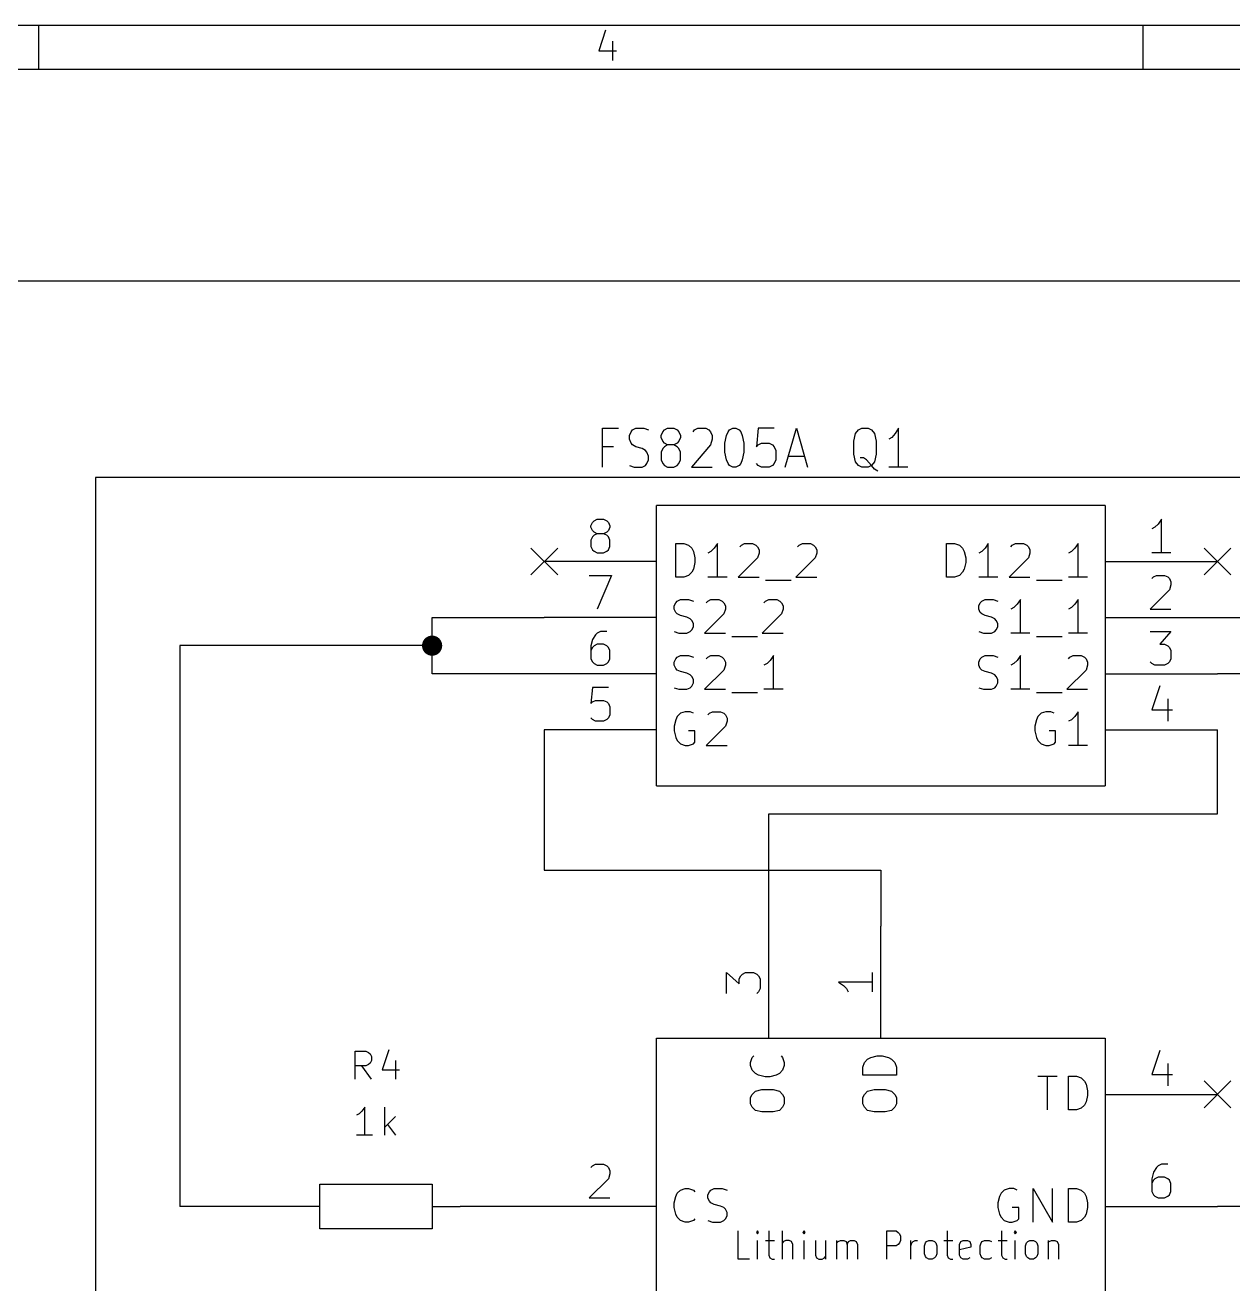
# Model space of a CAD drawing. Header units: inches. Extents: x 0.4 to 11.3, y -7.9 to -0.4.
# Drawn here: x 6.275 to 8.427, y -2.638 to -0.394 of the extents above; entities that cross this region are included whole.
import ezdxf

# ---------------------------------------------------------------- set-up
doc = ezdxf.new("R2010")
doc.units = ezdxf.units.IN
doc.header["$MEASUREMENT"] = 0
for name, color, linetype in [('BLUE', 174, 'CONTINUOUS'), ('GREENSIXTYFIVE', 129, 'CONTINUOUS'), ('LIGHTBLUE', 172, 'CONTINUOUS'), ('LIGHTGREEN', 92, 'CONTINUOUS'), ('LIGHTRED', 12, 'CONTINUOUS'), ('RED', 14, 'CONTINUOUS')]:
    doc.layers.add(name, color=color, linetype=linetype)

msp = doc.modelspace()

# ---------------------------------------------------------------- linework, layer by layer
at = {"layer": 'BLUE', "linetype": 'CONTINUOUS'}
for p, q in [((7.176, -1.326), (7.224, -1.374)), ((7.224, -1.326), (7.176, -1.374)), ((8.376, -1.326), (8.424, -1.374)), ((8.424, -1.326), (8.376, -1.374)), ((8.376, -2.276), (8.424, -2.324)), ((8.424, -2.276), (8.376, -2.324))]:
    msp.add_line(p, q, dxfattribs=at)
at = {"layer": 'GREENSIXTYFIVE', "linetype": 'CONTINUOUS'}
for p, q in [((7.3036, -1.182), (7.3036, -1.112)), ((7.3036, -1.112), (7.332, -1.112)), ((7.3518, -1.1253), (7.3546, -1.1187)), ((7.3546, -1.1187), (7.3575, -1.1153)), ((7.3575, -1.1153), (7.3631, -1.112)), ((7.3631, -1.112), (7.3773, -1.112)), ((7.3773, -1.112), (7.3858, -1.1153)), ((7.4085, -1.1253), (7.4113, -1.1187)), ((7.4113, -1.1187), (7.4141, -1.1153)), ((7.4141, -1.1153), (7.4198, -1.112)), ((7.4198, -1.112), (7.4311, -1.112)), ((7.4311, -1.112), (7.4368, -1.1153)), ((7.4368, -1.1153), (7.4396, -1.1187)), ((7.4396, -1.1187), (7.4425, -1.1253)), ((7.4651, -1.1187), (7.468, -1.1153)), ((7.468, -1.1153), (7.4736, -1.112)), ((7.4736, -1.112), (7.4878, -1.112)), ((7.4878, -1.112), (7.4935, -1.1153)), ((7.4935, -1.1153), (7.4963, -1.1187)), ((7.4963, -1.1187), (7.4991, -1.1253)), ((7.5246, -1.1253), (7.5275, -1.1187)), ((7.5275, -1.1187), (7.5303, -1.1153)), ((7.5303, -1.1153), (7.536, -1.112)), ((7.536, -1.112), (7.5416, -1.112)), ((7.5416, -1.112), (7.5473, -1.1153)), ((7.5473, -1.1153), (7.5501, -1.1187)), ((7.5501, -1.1187), (7.553, -1.1253)), ((7.5813, -1.112), (7.5785, -1.1453)), ((7.6096, -1.112), (7.5813, -1.112)), ((7.6295, -1.182), (7.6493, -1.112)), ((7.6493, -1.112), (7.6691, -1.182)), ((7.7518, -1.1353), (7.7547, -1.122)), ((7.7547, -1.122), (7.7603, -1.1153)), ((7.7603, -1.1153), (7.766, -1.112)), ((7.766, -1.112), (7.7773, -1.112)), ((7.7773, -1.112), (7.783, -1.1153)), ((7.783, -1.1153), (7.7887, -1.122)), ((7.7887, -1.122), (7.7915, -1.1353)), ((7.8255, -1.122), (7.8198, -1.1287)), ((7.8312, -1.112), (7.8255, -1.122)), ((7.8312, -1.182), (7.8312, -1.112)), ((7.3518, -1.132), (7.3518, -1.1253)), ((7.3546, -1.1387), (7.3518, -1.132)), ((7.3575, -1.142), (7.3546, -1.1387)), ((7.3631, -1.1453), (7.3575, -1.142)), ((7.4085, -1.1287), (7.4085, -1.1253)), ((7.4113, -1.1353), (7.4085, -1.1287)), ((7.4141, -1.1387), (7.4113, -1.1353)), ((7.4198, -1.142), (7.4141, -1.1387)), ((7.4198, -1.142), (7.4141, -1.1453)), ((7.4311, -1.142), (7.4198, -1.142)), ((7.4368, -1.1387), (7.4311, -1.142)), ((7.4368, -1.1453), (7.4311, -1.142)), ((7.4396, -1.1353), (7.4368, -1.1387)), ((7.4425, -1.1287), (7.4396, -1.1353)), ((7.4425, -1.1253), (7.4425, -1.1287)), ((7.4963, -1.142), (7.4623, -1.182)), ((7.4991, -1.132), (7.4963, -1.142)), ((7.4991, -1.1253), (7.4991, -1.132)), ((7.5218, -1.1387), (7.5246, -1.1253)), ((7.5218, -1.1553), (7.5218, -1.1387)), ((7.553, -1.1253), (7.5558, -1.1387)), ((7.5558, -1.1387), (7.5558, -1.1553)), ((7.5785, -1.1453), (7.5813, -1.142)), ((7.5813, -1.142), (7.587, -1.1387)), ((7.587, -1.1387), (7.6011, -1.1387)), ((7.6011, -1.1387), (7.6068, -1.142)), ((7.6068, -1.142), (7.6096, -1.1453)), ((7.7518, -1.1587), (7.7518, -1.1353)), ((7.7915, -1.1353), (7.7915, -1.1587)), ((7.8198, -1.1287), (7.8142, -1.132)), ((7.3235, -1.1453), (7.3036, -1.1453)), ((7.3745, -1.1487), (7.3631, -1.1453)), ((7.3801, -1.152), (7.3745, -1.1487)), ((7.383, -1.1553), (7.3801, -1.152)), ((7.3858, -1.162), (7.383, -1.1553)), ((7.3858, -1.1687), (7.3858, -1.162)), ((7.4113, -1.1487), (7.4085, -1.1553)), ((7.4085, -1.1553), (7.4085, -1.1687)), ((7.4141, -1.1453), (7.4113, -1.1487)), ((7.4396, -1.1487), (7.4368, -1.1453)), ((7.4425, -1.1553), (7.4396, -1.1487)), ((7.4425, -1.1687), (7.4425, -1.1553)), ((7.5246, -1.1687), (7.5218, -1.1553)), ((7.5558, -1.1553), (7.553, -1.1687)), ((7.6096, -1.1453), (7.6125, -1.152)), ((7.6125, -1.152), (7.6125, -1.1687)), ((7.6351, -1.162), (7.6635, -1.162)), ((7.7547, -1.172), (7.7518, -1.1587)), ((7.7688, -1.1653), (7.7632, -1.1653)), ((7.7745, -1.1687), (7.7688, -1.1653)), ((7.7915, -1.1587), (7.7887, -1.172)), ((7.3518, -1.1787), (7.3603, -1.182)), ((7.3603, -1.182), (7.3745, -1.182)), ((7.3745, -1.182), (7.3801, -1.1787)), ((7.3801, -1.1787), (7.383, -1.1753)), ((7.383, -1.1753), (7.3858, -1.1687)), ((7.4085, -1.1687), (7.4113, -1.1753)), ((7.4113, -1.1753), (7.4141, -1.1787)), ((7.4141, -1.1787), (7.4198, -1.182)), ((7.4198, -1.182), (7.4311, -1.182)), ((7.4311, -1.182), (7.4368, -1.1787)), ((7.4368, -1.1787), (7.4396, -1.1753)), ((7.4396, -1.1753), (7.4425, -1.1687)), ((7.4623, -1.182), (7.4991, -1.182)), ((7.5275, -1.1753), (7.5246, -1.1687)), ((7.5303, -1.1787), (7.5275, -1.1753)), ((7.536, -1.182), (7.5303, -1.1787)), ((7.5416, -1.182), (7.536, -1.182)), ((7.5473, -1.1787), (7.5416, -1.182)), ((7.5501, -1.1753), (7.5473, -1.1787)), ((7.553, -1.1687), (7.5501, -1.1753)), ((7.5813, -1.1787), (7.5785, -1.1753)), ((7.587, -1.182), (7.5813, -1.1787)), ((7.6011, -1.182), (7.587, -1.182)), ((7.6068, -1.1787), (7.6011, -1.182)), ((7.6096, -1.1753), (7.6068, -1.1787)), ((7.6125, -1.1687), (7.6096, -1.1753)), ((7.7603, -1.1787), (7.7547, -1.172)), ((7.766, -1.182), (7.7603, -1.1787)), ((7.7773, -1.182), (7.766, -1.182)), ((7.783, -1.1787), (7.7745, -1.1687)), ((7.783, -1.1787), (7.7773, -1.182)), ((7.7887, -1.172), (7.783, -1.1787)), ((7.7887, -1.1853), (7.783, -1.1787)), ((7.7943, -1.1887), (7.7887, -1.1853)), ((7.8482, -1.182), (7.8142, -1.182)), ((7.4343, -1.3778), (7.4343, -1.3178)), ((7.4343, -1.3178), (7.4486, -1.3178)), ((7.4486, -1.3178), (7.4571, -1.3206)), ((7.4571, -1.3206), (7.4629, -1.3263)), ((7.5086, -1.3178), (7.5029, -1.3263)), ((7.5086, -1.3778), (7.5086, -1.3178)), ((7.5486, -1.3235), (7.5514, -1.3206)), ((7.5514, -1.3206), (7.5571, -1.3178)), ((7.5571, -1.3178), (7.5714, -1.3178)), ((7.5714, -1.3178), (7.5771, -1.3206)), ((7.5771, -1.3206), (7.58, -1.3235)), ((7.58, -1.3235), (7.5829, -1.3292)), ((7.6514, -1.3235), (7.6543, -1.3206)), ((7.6543, -1.3206), (7.66, -1.3178)), ((7.66, -1.3178), (7.6743, -1.3178)), ((7.6743, -1.3178), (7.68, -1.3206)), ((7.68, -1.3206), (7.6829, -1.3235)), ((7.6829, -1.3235), (7.6857, -1.3292)), ((7.9171, -1.3778), (7.9171, -1.3178)), ((7.9171, -1.3178), (7.9314, -1.3178)), ((7.9314, -1.3178), (7.94, -1.3206)), ((7.94, -1.3206), (7.9457, -1.3263)), ((7.9914, -1.3178), (7.9857, -1.3263)), ((7.9914, -1.3778), (7.9914, -1.3178)), ((8.0314, -1.3235), (8.0343, -1.3206)), ((8.0343, -1.3206), (8.04, -1.3178)), ((8.04, -1.3178), (8.0543, -1.3178)), ((8.0543, -1.3178), (8.06, -1.3206)), ((8.06, -1.3206), (8.0629, -1.3235)), ((8.0629, -1.3235), (8.0657, -1.3292)), ((8.1514, -1.3178), (8.1457, -1.3263)), ((8.1514, -1.3778), (8.1514, -1.3178)), ((7.4629, -1.3263), (7.4657, -1.332)), ((7.4657, -1.332), (7.4686, -1.3435)), ((7.4686, -1.3435), (7.4686, -1.352)), ((7.4971, -1.332), (7.4914, -1.3349)), ((7.5029, -1.3263), (7.4971, -1.332)), ((7.58, -1.3435), (7.5457, -1.3778)), ((7.5829, -1.3349), (7.58, -1.3435)), ((7.5829, -1.3292), (7.5829, -1.3349)), ((7.6829, -1.3435), (7.6486, -1.3778)), ((7.6857, -1.3349), (7.6829, -1.3435)), ((7.6857, -1.3292), (7.6857, -1.3349)), ((7.9457, -1.3263), (7.9486, -1.332)), ((7.9486, -1.332), (7.9514, -1.3435)), ((7.9514, -1.3435), (7.9514, -1.352)), ((7.98, -1.332), (7.9743, -1.3349)), ((7.9857, -1.3263), (7.98, -1.332)), ((8.0629, -1.3435), (8.0286, -1.3778)), ((8.0657, -1.3349), (8.0629, -1.3435)), ((8.0657, -1.3292), (8.0657, -1.3349)), ((8.14, -1.332), (8.1343, -1.3349)), ((8.1457, -1.3263), (8.14, -1.332)), ((7.4657, -1.3635), (7.4629, -1.3692)), ((7.4686, -1.352), (7.4657, -1.3635)), ((7.9486, -1.3635), (7.9457, -1.3692)), ((7.9514, -1.352), (7.9486, -1.3635)), ((7.4486, -1.3778), (7.4343, -1.3778)), ((7.4571, -1.3749), (7.4486, -1.3778)), ((7.4629, -1.3692), (7.4571, -1.3749)), ((7.5257, -1.3778), (7.4914, -1.3778)), ((7.5457, -1.3778), (7.5829, -1.3778)), ((7.5943, -1.3835), (7.64, -1.3835)), ((7.6486, -1.3778), (7.6857, -1.3778)), ((7.9314, -1.3778), (7.9171, -1.3778)), ((7.94, -1.3749), (7.9314, -1.3778)), ((7.9457, -1.3692), (7.94, -1.3749)), ((8.0086, -1.3778), (7.9743, -1.3778)), ((8.0286, -1.3778), (8.0657, -1.3778)), ((8.0771, -1.3835), (8.1229, -1.3835)), ((8.1686, -1.3778), (8.1343, -1.3778)), ((7.4314, -1.4292), (7.4343, -1.4235)), ((7.4314, -1.4349), (7.4314, -1.4292)), ((7.4343, -1.4406), (7.4314, -1.4349)), ((7.4343, -1.4235), (7.4371, -1.4206)), ((7.4371, -1.4206), (7.4429, -1.4178)), ((7.4429, -1.4178), (7.4571, -1.4178)), ((7.4571, -1.4178), (7.4657, -1.4206)), ((7.4886, -1.4235), (7.4914, -1.4206)), ((7.4914, -1.4206), (7.4971, -1.4178)), ((7.4971, -1.4178), (7.5114, -1.4178)), ((7.5114, -1.4178), (7.5171, -1.4206)), ((7.5171, -1.4206), (7.52, -1.4235)), ((7.52, -1.4235), (7.5229, -1.4292)), ((7.5229, -1.4349), (7.52, -1.4435)), ((7.5229, -1.4292), (7.5229, -1.4349)), ((7.5914, -1.4235), (7.5943, -1.4206)), ((7.5943, -1.4206), (7.6, -1.4178)), ((7.6, -1.4178), (7.6143, -1.4178)), ((7.6143, -1.4178), (7.62, -1.4206)), ((7.62, -1.4206), (7.6229, -1.4235)), ((7.6229, -1.4235), (7.6257, -1.4292)), ((7.6257, -1.4349), (7.6229, -1.4435)), ((7.6257, -1.4292), (7.6257, -1.4349)), ((7.9743, -1.4292), (7.9771, -1.4235)), ((7.9743, -1.4349), (7.9743, -1.4292)), ((7.9771, -1.4406), (7.9743, -1.4349)), ((7.9771, -1.4235), (7.98, -1.4206)), ((7.98, -1.4206), (7.9857, -1.4178)), ((7.9857, -1.4178), (8, -1.4178)), ((8, -1.4178), (8.0086, -1.4206)), ((8.0371, -1.432), (8.0314, -1.4349)), ((8.0429, -1.4263), (8.0371, -1.432)), ((8.0486, -1.4178), (8.0429, -1.4263)), ((8.0486, -1.4778), (8.0486, -1.4178)), ((8.14, -1.432), (8.1343, -1.4349)), ((8.1457, -1.4263), (8.14, -1.432)), ((8.1514, -1.4178), (8.1457, -1.4263)), ((8.1514, -1.4778), (8.1514, -1.4178)), ((7.4371, -1.4435), (7.4343, -1.4406)), ((7.4429, -1.4463), (7.4371, -1.4435)), ((7.4543, -1.4492), (7.4429, -1.4463)), ((7.46, -1.452), (7.4543, -1.4492)), ((7.4629, -1.4549), (7.46, -1.452)), ((7.4657, -1.4606), (7.4629, -1.4549)), ((7.52, -1.4435), (7.4857, -1.4778)), ((7.6229, -1.4435), (7.5886, -1.4778)), ((7.98, -1.4435), (7.9771, -1.4406)), ((7.9857, -1.4463), (7.98, -1.4435)), ((7.9971, -1.4492), (7.9857, -1.4463)), ((8.0029, -1.452), (7.9971, -1.4492)), ((8.0057, -1.4549), (8.0029, -1.452)), ((8.0086, -1.4606), (8.0057, -1.4549)), ((7.4314, -1.4749), (7.44, -1.4778)), ((7.44, -1.4778), (7.4543, -1.4778)), ((7.4543, -1.4778), (7.46, -1.4749)), ((7.46, -1.4749), (7.4629, -1.472)), ((7.4629, -1.472), (7.4657, -1.4663)), ((7.4657, -1.4663), (7.4657, -1.4606)), ((7.4857, -1.4778), (7.5229, -1.4778)), ((7.5886, -1.4778), (7.6257, -1.4778)), ((7.9743, -1.4749), (7.9829, -1.4778)), ((7.9829, -1.4778), (7.9971, -1.4778)), ((7.9971, -1.4778), (8.0029, -1.4749)), ((8.0029, -1.4749), (8.0057, -1.472)), ((8.0057, -1.472), (8.0086, -1.4663)), ((8.0086, -1.4663), (8.0086, -1.4606)), ((8.0657, -1.4778), (8.0314, -1.4778)), ((8.1686, -1.4778), (8.1343, -1.4778)), ((7.5343, -1.4835), (7.58, -1.4835)), ((8.0771, -1.4835), (8.1229, -1.4835)), ((7.4314, -1.5292), (7.4343, -1.5235)), ((7.4343, -1.5235), (7.4371, -1.5206)), ((7.4371, -1.5206), (7.4429, -1.5178)), ((7.4429, -1.5178), (7.4571, -1.5178)), ((7.4571, -1.5178), (7.4657, -1.5206)), ((7.4886, -1.5235), (7.4914, -1.5206)), ((7.4914, -1.5206), (7.4971, -1.5178)), ((7.4971, -1.5178), (7.5114, -1.5178)), ((7.5114, -1.5178), (7.5171, -1.5206)), ((7.5171, -1.5206), (7.52, -1.5235)), ((7.52, -1.5235), (7.5229, -1.5292)), ((7.6086, -1.5178), (7.6029, -1.5263)), ((7.6086, -1.5778), (7.6086, -1.5178)), ((7.9743, -1.5292), (7.9771, -1.5235)), ((7.9771, -1.5235), (7.98, -1.5206)), ((7.98, -1.5206), (7.9857, -1.5178)), ((7.9857, -1.5178), (8, -1.5178)), ((8, -1.5178), (8.0086, -1.5206)), ((8.0486, -1.5178), (8.0429, -1.5263)), ((8.0486, -1.5778), (8.0486, -1.5178)), ((8.1343, -1.5235), (8.1371, -1.5206)), ((8.1371, -1.5206), (8.1429, -1.5178)), ((8.1429, -1.5178), (8.1571, -1.5178)), ((8.1571, -1.5178), (8.1629, -1.5206)), ((8.1629, -1.5206), (8.1657, -1.5235)), ((8.1657, -1.5235), (8.1686, -1.5292)), ((7.4314, -1.5349), (7.4314, -1.5292)), ((7.4343, -1.5406), (7.4314, -1.5349)), ((7.4371, -1.5435), (7.4343, -1.5406)), ((7.4429, -1.5463), (7.4371, -1.5435)), ((7.4543, -1.5492), (7.4429, -1.5463)), ((7.52, -1.5435), (7.4857, -1.5778)), ((7.5229, -1.5349), (7.52, -1.5435)), ((7.5229, -1.5292), (7.5229, -1.5349)), ((7.5971, -1.532), (7.5914, -1.5349)), ((7.6029, -1.5263), (7.5971, -1.532)), ((7.9743, -1.5349), (7.9743, -1.5292)), ((7.9771, -1.5406), (7.9743, -1.5349)), ((7.98, -1.5435), (7.9771, -1.5406)), ((7.9857, -1.5463), (7.98, -1.5435)), ((7.9971, -1.5492), (7.9857, -1.5463)), ((8.0371, -1.532), (8.0314, -1.5349)), ((8.0429, -1.5263), (8.0371, -1.532)), ((8.1657, -1.5435), (8.1314, -1.5778)), ((8.1686, -1.5349), (8.1657, -1.5435)), ((8.1686, -1.5292), (8.1686, -1.5349)), ((7.46, -1.552), (7.4543, -1.5492)), ((7.4629, -1.5549), (7.46, -1.552)), ((7.4657, -1.5606), (7.4629, -1.5549)), ((7.4629, -1.572), (7.4657, -1.5663)), ((7.4657, -1.5663), (7.4657, -1.5606)), ((8.0029, -1.552), (7.9971, -1.5492)), ((8.0057, -1.5549), (8.0029, -1.552)), ((8.0086, -1.5606), (8.0057, -1.5549)), ((8.0057, -1.572), (8.0086, -1.5663)), ((8.0086, -1.5663), (8.0086, -1.5606)), ((7.4314, -1.5749), (7.44, -1.5778)), ((7.44, -1.5778), (7.4543, -1.5778)), ((7.4543, -1.5778), (7.46, -1.5749)), ((7.46, -1.5749), (7.4629, -1.572)), ((7.4857, -1.5778), (7.5229, -1.5778)), ((7.5343, -1.5835), (7.58, -1.5835)), ((7.6257, -1.5778), (7.5914, -1.5778)), ((7.9743, -1.5749), (7.9829, -1.5778)), ((7.9829, -1.5778), (7.9971, -1.5778)), ((7.9971, -1.5778), (8.0029, -1.5749)), ((8.0029, -1.5749), (8.0057, -1.572)), ((8.0657, -1.5778), (8.0314, -1.5778)), ((8.0771, -1.5835), (8.1229, -1.5835)), ((8.1314, -1.5778), (8.1686, -1.5778)), ((7.4343, -1.632), (7.4314, -1.6435)), ((7.4371, -1.6263), (7.4343, -1.632)), ((7.4429, -1.6206), (7.4371, -1.6263)), ((7.4514, -1.6178), (7.4429, -1.6206)), ((7.46, -1.6178), (7.4514, -1.6178)), ((7.4657, -1.6206), (7.46, -1.6178)), ((7.4914, -1.6235), (7.4943, -1.6206)), ((7.4943, -1.6206), (7.5, -1.6178)), ((7.5, -1.6178), (7.5143, -1.6178)), ((7.5143, -1.6178), (7.52, -1.6206)), ((7.52, -1.6206), (7.5229, -1.6235)), ((7.5229, -1.6235), (7.5257, -1.6292)), ((7.5257, -1.6349), (7.5229, -1.6435)), ((7.5257, -1.6292), (7.5257, -1.6349)), ((8.0771, -1.632), (8.0743, -1.6435)), ((8.08, -1.6263), (8.0771, -1.632)), ((8.0857, -1.6206), (8.08, -1.6263)), ((8.0943, -1.6178), (8.0857, -1.6206)), ((8.1029, -1.6178), (8.0943, -1.6178)), ((8.1086, -1.6206), (8.1029, -1.6178)), ((8.14, -1.632), (8.1343, -1.6349)), ((8.1457, -1.6263), (8.14, -1.632)), ((8.1514, -1.6178), (8.1457, -1.6263)), ((8.1514, -1.6778), (8.1514, -1.6178)), ((7.4314, -1.6435), (7.4314, -1.652)), ((7.4314, -1.652), (7.4343, -1.6635)), ((7.4686, -1.652), (7.4571, -1.652)), ((7.4686, -1.672), (7.4686, -1.652)), ((7.5229, -1.6435), (7.4886, -1.6778)), ((8.0743, -1.6435), (8.0743, -1.652)), ((8.0743, -1.652), (8.0771, -1.6635)), ((8.1114, -1.652), (8.1, -1.652)), ((8.1114, -1.672), (8.1114, -1.652)), ((7.4343, -1.6635), (7.4371, -1.6692)), ((7.4371, -1.6692), (7.4429, -1.6749)), ((7.4429, -1.6749), (7.4514, -1.6778)), ((7.4514, -1.6778), (7.4571, -1.6778)), ((7.4571, -1.6778), (7.4657, -1.6749)), ((7.4657, -1.6749), (7.4686, -1.672)), ((7.4886, -1.6778), (7.5257, -1.6778)), ((8.0771, -1.6635), (8.08, -1.6692)), ((8.08, -1.6692), (8.0857, -1.6749)), ((8.0857, -1.6749), (8.0943, -1.6778)), ((8.0943, -1.6778), (8.1, -1.6778)), ((8.1, -1.6778), (8.1086, -1.6749)), ((8.1086, -1.6749), (8.1114, -1.672)), ((8.1686, -1.6778), (8.1343, -1.6778)), ((6.9226, -2.2204), (6.9107, -2.2561)), ((6.8631, -2.2728), (6.8631, -2.2228)), ((6.8631, -2.2228), (6.8821, -2.2228)), ((6.8821, -2.2228), (6.8869, -2.2252)), ((6.8869, -2.2252), (6.8893, -2.2276)), ((6.8893, -2.2276), (6.8917, -2.2323)), ((6.8917, -2.2395), (6.8893, -2.2442)), ((6.8917, -2.2323), (6.8917, -2.2395)), ((6.9345, -2.2395), (6.9345, -2.2728)), ((7.5678, -2.2429), (7.5706, -2.2343)), ((7.5678, -2.2429), (7.5706, -2.2343)), ((7.5678, -2.2486), (7.5678, -2.2429)), ((7.5678, -2.2486), (7.5678, -2.2429)), ((7.5706, -2.2343), (7.5735, -2.2314)), ((7.5706, -2.2343), (7.5735, -2.2314)), ((7.622, -2.2314), (7.6249, -2.2343)), ((7.622, -2.2314), (7.6249, -2.2343)), ((7.6249, -2.2343), (7.6278, -2.2429)), ((7.6249, -2.2343), (7.6278, -2.2429)), ((7.6278, -2.2429), (7.6278, -2.2486)), ((7.6278, -2.2429), (7.6278, -2.2486)), ((7.7678, -2.2514), (7.7706, -2.2429)), ((7.7678, -2.2514), (7.7706, -2.2429)), ((7.7706, -2.2429), (7.7763, -2.2371)), ((7.7706, -2.2429), (7.7763, -2.2371)), ((7.7763, -2.2371), (7.782, -2.2343)), ((7.7763, -2.2371), (7.782, -2.2343)), ((7.782, -2.2343), (7.7935, -2.2314)), ((7.782, -2.2343), (7.7935, -2.2314)), ((7.7935, -2.2314), (7.802, -2.2314)), ((7.7935, -2.2314), (7.802, -2.2314)), ((7.802, -2.2314), (7.8135, -2.2343)), ((7.802, -2.2314), (7.8135, -2.2343)), ((7.8135, -2.2343), (7.8192, -2.2371)), ((7.8135, -2.2343), (7.8192, -2.2371)), ((7.8192, -2.2371), (7.8249, -2.2429)), ((7.8192, -2.2371), (7.8249, -2.2429)), ((7.8249, -2.2429), (7.8278, -2.2514)), ((7.8249, -2.2429), (7.8278, -2.2514)), ((6.8821, -2.249), (6.8631, -2.249)), ((6.8917, -2.2728), (6.875, -2.249)), ((6.8869, -2.2466), (6.8821, -2.249)), ((6.8893, -2.2442), (6.8869, -2.2466)), ((6.9107, -2.2561), (6.9417, -2.2561)), ((7.5706, -2.2571), (7.5678, -2.2486)), ((7.5706, -2.2571), (7.5678, -2.2486)), ((7.5763, -2.2629), (7.5706, -2.2571)), ((7.5763, -2.2629), (7.5706, -2.2571)), ((7.582, -2.2657), (7.5763, -2.2629)), ((7.582, -2.2657), (7.5763, -2.2629)), ((7.5935, -2.2686), (7.582, -2.2657)), ((7.5935, -2.2686), (7.582, -2.2657)), ((7.6135, -2.2657), (7.602, -2.2686)), ((7.6135, -2.2657), (7.602, -2.2686)), ((7.6192, -2.2629), (7.6135, -2.2657)), ((7.6192, -2.2629), (7.6135, -2.2657)), ((7.6249, -2.2571), (7.6192, -2.2629)), ((7.6249, -2.2571), (7.6192, -2.2629)), ((7.6278, -2.2486), (7.6249, -2.2571)), ((7.6278, -2.2486), (7.6249, -2.2571)), ((7.7678, -2.2657), (7.7678, -2.2514)), ((7.7678, -2.2657), (7.7678, -2.2514)), ((7.8278, -2.2657), (7.7678, -2.2657)), ((7.8278, -2.2657), (7.7678, -2.2657)), ((7.8278, -2.2514), (7.8278, -2.2657)), ((7.8278, -2.2514), (7.8278, -2.2657)), ((7.602, -2.2686), (7.5935, -2.2686)), ((7.602, -2.2686), (7.5935, -2.2686)), ((8.08, -2.2678), (8.1143, -2.2678)), ((8.08, -2.2678), (8.1143, -2.2678)), ((8.0971, -2.3278), (8.0971, -2.2678)), ((8.0971, -2.3278), (8.0971, -2.2678)), ((8.1343, -2.3278), (8.1343, -2.2678)), ((8.1343, -2.2678), (8.1486, -2.2678)), ((8.1343, -2.3278), (8.1343, -2.2678)), ((8.1343, -2.2678), (8.1486, -2.2678)), ((8.1486, -2.2678), (8.1571, -2.2706)), ((8.1486, -2.2678), (8.1571, -2.2706)), ((8.1571, -2.2706), (8.1629, -2.2763)), ((8.1571, -2.2706), (8.1629, -2.2763)), ((8.1629, -2.2763), (8.1657, -2.282)), ((8.1629, -2.2763), (8.1657, -2.282)), ((8.1657, -2.282), (8.1686, -2.2935)), ((8.1657, -2.282), (8.1686, -2.2935)), ((7.5678, -2.3057), (7.5706, -2.3)), ((7.5678, -2.3057), (7.5706, -2.3)), ((7.5678, -2.3171), (7.5678, -2.3057)), ((7.5678, -2.3171), (7.5678, -2.3057)), ((7.5706, -2.3), (7.5763, -2.2943)), ((7.5706, -2.3), (7.5763, -2.2943)), ((7.5763, -2.2943), (7.5878, -2.2914)), ((7.5763, -2.2943), (7.5878, -2.2914)), ((7.5878, -2.2914), (7.6078, -2.2914)), ((7.5878, -2.2914), (7.6078, -2.2914)), ((7.6078, -2.2914), (7.6192, -2.2943)), ((7.6078, -2.2914), (7.6192, -2.2943)), ((7.6192, -2.2943), (7.6249, -2.3)), ((7.6192, -2.2943), (7.6249, -2.3)), ((7.6249, -2.3), (7.6278, -2.3057)), ((7.6249, -2.3), (7.6278, -2.3057)), ((7.6278, -2.3057), (7.6278, -2.3171)), ((7.6278, -2.3057), (7.6278, -2.3171)), ((7.7678, -2.3057), (7.7706, -2.3)), ((7.7678, -2.3057), (7.7706, -2.3)), ((7.7678, -2.3171), (7.7678, -2.3057)), ((7.7678, -2.3171), (7.7678, -2.3057)), ((7.7706, -2.3), (7.7763, -2.2943)), ((7.7706, -2.3), (7.7763, -2.2943)), ((7.7763, -2.2943), (7.7878, -2.2914)), ((7.7763, -2.2943), (7.7878, -2.2914)), ((7.7878, -2.2914), (7.8078, -2.2914)), ((7.7878, -2.2914), (7.8078, -2.2914)), ((7.8078, -2.2914), (7.8192, -2.2943)), ((7.8078, -2.2914), (7.8192, -2.2943)), ((7.8192, -2.2943), (7.8249, -2.3)), ((7.8192, -2.2943), (7.8249, -2.3)), ((7.8249, -2.3), (7.8278, -2.3057)), ((7.8249, -2.3), (7.8278, -2.3057)), ((7.8278, -2.3057), (7.8278, -2.3171)), ((7.8278, -2.3057), (7.8278, -2.3171)), ((8.1686, -2.302), (8.1657, -2.3135)), ((8.1686, -2.302), (8.1657, -2.3135)), ((8.1686, -2.2935), (8.1686, -2.302)), ((8.1686, -2.2935), (8.1686, -2.302)), ((6.875, -2.3299), (6.8702, -2.3347)), ((6.8798, -2.3228), (6.875, -2.3299)), ((6.8798, -2.3728), (6.8798, -2.3228)), ((6.9155, -2.3728), (6.9155, -2.3228)), ((7.5706, -2.3229), (7.5678, -2.3171)), ((7.5706, -2.3229), (7.5678, -2.3171)), ((7.5763, -2.3286), (7.5706, -2.3229)), ((7.5763, -2.3286), (7.5706, -2.3229)), ((7.5878, -2.3314), (7.5763, -2.3286)), ((7.5878, -2.3314), (7.5763, -2.3286)), ((7.6078, -2.3314), (7.5878, -2.3314)), ((7.6078, -2.3314), (7.5878, -2.3314)), ((7.6192, -2.3286), (7.6078, -2.3314)), ((7.6192, -2.3286), (7.6078, -2.3314)), ((7.6249, -2.3229), (7.6192, -2.3286)), ((7.6249, -2.3229), (7.6192, -2.3286)), ((7.6278, -2.3171), (7.6249, -2.3229)), ((7.6278, -2.3171), (7.6249, -2.3229)), ((7.7706, -2.3229), (7.7678, -2.3171)), ((7.7706, -2.3229), (7.7678, -2.3171)), ((7.7763, -2.3286), (7.7706, -2.3229)), ((7.7763, -2.3286), (7.7706, -2.3229)), ((7.7878, -2.3314), (7.7763, -2.3286)), ((7.7878, -2.3314), (7.7763, -2.3286)), ((7.8078, -2.3314), (7.7878, -2.3314)), ((7.8078, -2.3314), (7.7878, -2.3314)), ((7.8192, -2.3286), (7.8078, -2.3314)), ((7.8192, -2.3286), (7.8078, -2.3314)), ((7.8249, -2.3229), (7.8192, -2.3286)), ((7.8249, -2.3229), (7.8192, -2.3286)), ((7.8278, -2.3171), (7.8249, -2.3229)), ((7.8278, -2.3171), (7.8249, -2.3229)), ((8.1486, -2.3278), (8.1343, -2.3278)), ((8.1486, -2.3278), (8.1343, -2.3278)), ((8.1571, -2.3249), (8.1486, -2.3278)), ((8.1571, -2.3249), (8.1486, -2.3278)), ((8.1629, -2.3192), (8.1571, -2.3249)), ((8.1629, -2.3192), (8.1571, -2.3249)), ((8.1657, -2.3135), (8.1629, -2.3192)), ((8.1657, -2.3135), (8.1629, -2.3192)), ((6.8702, -2.3347), (6.8655, -2.3371)), ((6.9345, -2.3395), (6.9155, -2.3585)), ((6.9202, -2.3538), (6.9345, -2.3728)), ((6.894, -2.3728), (6.8655, -2.3728)), ((7.4429, -2.4706), (7.4514, -2.4678)), ((7.4429, -2.4706), (7.4514, -2.4678)), ((7.4514, -2.4678), (7.4571, -2.4678)), ((7.4514, -2.4678), (7.4571, -2.4678)), ((7.4571, -2.4678), (7.4657, -2.4706)), ((7.4571, -2.4678), (7.4657, -2.4706)), ((7.4971, -2.4706), (7.5029, -2.4678)), ((7.4971, -2.4706), (7.5029, -2.4678)), ((7.5029, -2.4678), (7.5171, -2.4678)), ((7.5029, -2.4678), (7.5171, -2.4678)), ((7.5171, -2.4678), (7.5257, -2.4706)), ((7.5171, -2.4678), (7.5257, -2.4706)), ((8.0286, -2.4678), (8.02, -2.4706)), ((8.0286, -2.4678), (8.02, -2.4706)), ((8.0371, -2.4678), (8.0286, -2.4678)), ((8.0371, -2.4678), (8.0286, -2.4678)), ((8.0429, -2.4706), (8.0371, -2.4678)), ((8.0429, -2.4706), (8.0371, -2.4678)), ((8.0714, -2.5278), (8.0714, -2.4678)), ((8.0714, -2.4678), (8.1057, -2.5278)), ((8.0714, -2.5278), (8.0714, -2.4678)), ((8.0714, -2.4678), (8.1057, -2.5278)), ((8.1057, -2.5278), (8.1057, -2.4678)), ((8.1057, -2.5278), (8.1057, -2.4678)), ((8.1343, -2.5278), (8.1343, -2.4678)), ((8.1343, -2.4678), (8.1486, -2.4678)), ((8.1343, -2.5278), (8.1343, -2.4678)), ((8.1343, -2.4678), (8.1486, -2.4678)), ((8.1486, -2.4678), (8.1571, -2.4706)), ((8.1486, -2.4678), (8.1571, -2.4706)), ((7.4314, -2.4935), (7.4343, -2.482)), ((7.4314, -2.4935), (7.4343, -2.482)), ((7.4343, -2.482), (7.4371, -2.4763)), ((7.4343, -2.482), (7.4371, -2.4763)), ((7.4371, -2.4763), (7.4429, -2.4706)), ((7.4371, -2.4763), (7.4429, -2.4706)), ((7.4657, -2.4706), (7.4686, -2.4735)), ((7.4657, -2.4706), (7.4686, -2.4735)), ((7.4914, -2.4792), (7.4943, -2.4735)), ((7.4914, -2.4792), (7.4943, -2.4735)), ((7.4914, -2.4849), (7.4914, -2.4792)), ((7.4914, -2.4849), (7.4914, -2.4792)), ((7.4943, -2.4906), (7.4914, -2.4849)), ((7.4943, -2.4906), (7.4914, -2.4849)), ((7.4943, -2.4735), (7.4971, -2.4706)), ((7.4943, -2.4735), (7.4971, -2.4706)), ((7.4971, -2.4935), (7.4943, -2.4906)), ((7.4971, -2.4935), (7.4943, -2.4906)), ((8.0114, -2.482), (8.0086, -2.4935)), ((8.0114, -2.482), (8.0086, -2.4935)), ((8.0143, -2.4763), (8.0114, -2.482)), ((8.0143, -2.4763), (8.0114, -2.482)), ((8.02, -2.4706), (8.0143, -2.4763)), ((8.02, -2.4706), (8.0143, -2.4763)), ((8.1571, -2.4706), (8.1629, -2.4763)), ((8.1571, -2.4706), (8.1629, -2.4763)), ((8.1629, -2.4763), (8.1657, -2.482)), ((8.1629, -2.4763), (8.1657, -2.482)), ((8.1657, -2.482), (8.1686, -2.4935)), ((8.1657, -2.482), (8.1686, -2.4935)), ((7.4314, -2.502), (7.4314, -2.4935)), ((7.4314, -2.502), (7.4314, -2.4935)), ((7.4343, -2.5135), (7.4314, -2.502)), ((7.4343, -2.5135), (7.4314, -2.502)), ((7.5029, -2.4963), (7.4971, -2.4935)), ((7.5029, -2.4963), (7.4971, -2.4935)), ((7.5143, -2.4992), (7.5029, -2.4963)), ((7.5143, -2.4992), (7.5029, -2.4963)), ((7.52, -2.502), (7.5143, -2.4992)), ((7.52, -2.502), (7.5143, -2.4992)), ((7.5229, -2.5049), (7.52, -2.502)), ((7.5229, -2.5049), (7.52, -2.502)), ((7.5257, -2.5106), (7.5229, -2.5049)), ((7.5257, -2.5106), (7.5229, -2.5049)), ((7.5257, -2.5163), (7.5257, -2.5106)), ((7.5257, -2.5163), (7.5257, -2.5106)), ((8.0086, -2.4935), (8.0086, -2.502)), ((8.0086, -2.4935), (8.0086, -2.502)), ((8.0086, -2.502), (8.0114, -2.5135)), ((8.0086, -2.502), (8.0114, -2.5135)), ((8.0457, -2.502), (8.0343, -2.502)), ((8.0457, -2.502), (8.0343, -2.502)), ((8.0457, -2.522), (8.0457, -2.502)), ((8.0457, -2.522), (8.0457, -2.502)), ((8.1686, -2.502), (8.1657, -2.5135)), ((8.1686, -2.502), (8.1657, -2.5135)), ((8.1686, -2.4935), (8.1686, -2.502)), ((8.1686, -2.4935), (8.1686, -2.502)), ((7.4371, -2.5192), (7.4343, -2.5135)), ((7.4371, -2.5192), (7.4343, -2.5135)), ((7.4429, -2.5249), (7.4371, -2.5192)), ((7.4429, -2.5249), (7.4371, -2.5192)), ((7.4514, -2.5278), (7.4429, -2.5249)), ((7.4514, -2.5278), (7.4429, -2.5249)), ((7.4571, -2.5278), (7.4514, -2.5278)), ((7.4571, -2.5278), (7.4514, -2.5278)), ((7.4657, -2.5249), (7.4571, -2.5278)), ((7.4657, -2.5249), (7.4571, -2.5278)), ((7.4686, -2.522), (7.4657, -2.5249)), ((7.4686, -2.522), (7.4657, -2.5249)), ((7.4914, -2.5249), (7.5, -2.5278)), ((7.4914, -2.5249), (7.5, -2.5278)), ((7.5, -2.5278), (7.5143, -2.5278)), ((7.5, -2.5278), (7.5143, -2.5278)), ((7.5143, -2.5278), (7.52, -2.5249)), ((7.5143, -2.5278), (7.52, -2.5249)), ((7.52, -2.5249), (7.5229, -2.522)), ((7.52, -2.5249), (7.5229, -2.522)), ((7.5229, -2.522), (7.5257, -2.5163)), ((7.5229, -2.522), (7.5257, -2.5163)), ((8.0114, -2.5135), (8.0143, -2.5192)), ((8.0114, -2.5135), (8.0143, -2.5192)), ((8.0143, -2.5192), (8.02, -2.5249)), ((8.0143, -2.5192), (8.02, -2.5249)), ((8.02, -2.5249), (8.0286, -2.5278)), ((8.02, -2.5249), (8.0286, -2.5278)), ((8.0286, -2.5278), (8.0343, -2.5278)), ((8.0286, -2.5278), (8.0343, -2.5278)), ((8.0343, -2.5278), (8.0429, -2.5249)), ((8.0343, -2.5278), (8.0429, -2.5249)), ((8.0429, -2.5249), (8.0457, -2.522)), ((8.0429, -2.5249), (8.0457, -2.522)), ((8.1486, -2.5278), (8.1343, -2.5278)), ((8.1486, -2.5278), (8.1343, -2.5278)), ((8.1571, -2.5249), (8.1486, -2.5278)), ((8.1571, -2.5249), (8.1486, -2.5278)), ((8.1629, -2.5192), (8.1571, -2.5249)), ((8.1629, -2.5192), (8.1571, -2.5249)), ((8.1657, -2.5135), (8.1629, -2.5192)), ((8.1657, -2.5135), (8.1629, -2.5192))]:
    msp.add_line(p, q, dxfattribs=at)
at = {"layer": 'LIGHTBLUE', "linetype": 'CONTINUOUS'}
msp.add_line((9.85, -0.85), (1.7, -0.85), dxfattribs=at)
at = {"layer": 'LIGHTGREEN', "linetype": 'CONTINUOUS'}
for p, q in [((8.65, -1.2), (6.4, -1.2)), ((6.4, -1.2), (6.4, -2.85)), ((7, -1.45), (7.2, -1.45)), ((7, -1.5), (7, -1.45)), ((8.4, -1.45), (8.5, -1.45)), ((7, -1.5), (6.55, -1.5)), ((6.55, -1.5), (6.55, -2.5)), ((7, -1.55), (7, -1.5)), ((7.2, -1.55), (7, -1.55)), ((8.5, -1.55), (8.4, -1.55)), ((7.2, -1.65), (7.2, -1.9)), ((8.4, -1.8), (8.4, -1.65)), ((7.6, -1.8), (8.4, -1.8)), ((7.6, -2), (7.6, -1.8)), ((7.2, -1.9), (7.8, -1.9)), ((7.8, -1.9), (7.8, -2)), ((6.75, -2.5), (6.55, -2.5)), ((7.2, -2.5), (7.05, -2.5)), ((8.65, -2.5), (8.4, -2.5))]:
    msp.add_line(p, q, dxfattribs=at)
at = {"layer": 'LIGHTGREEN', "const_width": 0.018}
msp.add_lwpolyline([(6.991, -1.5, 1), (7.009, -1.5, 1)], format="xyb", close=True, dxfattribs=at)
at = {"layer": 'LIGHTRED', "linetype": 'CONTINUOUS'}
for p, q in [((7.2857, -1.2804), (7.2886, -1.2775)), ((7.2886, -1.2775), (7.2943, -1.2747)), ((7.2943, -1.2747), (7.3057, -1.2747)), ((7.3057, -1.2747), (7.3114, -1.2775)), ((7.3114, -1.2775), (7.3143, -1.2804)), ((8.3, -1.2747), (8.2943, -1.2832)), ((8.3, -1.3347), (8.3, -1.2747)), ((7.2829, -1.2861), (7.2857, -1.2804)), ((7.2829, -1.2889), (7.2829, -1.2861)), ((7.2857, -1.2947), (7.2829, -1.2889)), ((7.2886, -1.2975), (7.2857, -1.2947)), ((7.2943, -1.3004), (7.2886, -1.2975)), ((7.2943, -1.3004), (7.2886, -1.3032)), ((7.3057, -1.3004), (7.2943, -1.3004)), ((7.3114, -1.2975), (7.3057, -1.3004)), ((7.3114, -1.3032), (7.3057, -1.3004)), ((7.3143, -1.2947), (7.3114, -1.2975)), ((7.3143, -1.2804), (7.3171, -1.2861)), ((7.3171, -1.2889), (7.3143, -1.2947)), ((7.3171, -1.2861), (7.3171, -1.2889)), ((8.2886, -1.2889), (8.2829, -1.2918)), ((8.2943, -1.2832), (8.2886, -1.2889)), ((7.2857, -1.3061), (7.2829, -1.3118)), ((7.2829, -1.3118), (7.2829, -1.3232)), ((7.2829, -1.3232), (7.2857, -1.3289)), ((7.2886, -1.3032), (7.2857, -1.3061)), ((7.3143, -1.3061), (7.3114, -1.3032)), ((7.3171, -1.3118), (7.3143, -1.3061)), ((7.3143, -1.3289), (7.3171, -1.3232)), ((7.3171, -1.3232), (7.3171, -1.3118)), ((7.2857, -1.3289), (7.2886, -1.3318)), ((7.2886, -1.3318), (7.2943, -1.3347)), ((7.2943, -1.3347), (7.3057, -1.3347)), ((7.3057, -1.3347), (7.3114, -1.3318)), ((7.3114, -1.3318), (7.3143, -1.3289)), ((8.3171, -1.3347), (8.2829, -1.3347)), ((7.28, -1.3747), (7.32, -1.3747)), ((7.32, -1.3747), (7.2943, -1.4347)), ((8.2829, -1.3804), (8.2857, -1.3775)), ((8.2857, -1.3775), (8.2914, -1.3747)), ((8.2914, -1.3747), (8.3057, -1.3747)), ((8.3057, -1.3747), (8.3114, -1.3775)), ((8.3114, -1.3775), (8.3143, -1.3804)), ((8.3143, -1.3804), (8.3171, -1.3861)), ((8.3171, -1.3861), (8.3171, -1.3918)), ((8.3143, -1.4004), (8.28, -1.4347)), ((8.3171, -1.3918), (8.3143, -1.4004)), ((8.28, -1.4347), (8.3171, -1.4347)), ((7.2914, -1.4804), (7.2857, -1.4889)), ((7.2943, -1.4775), (7.2914, -1.4804)), ((7.3, -1.4747), (7.2943, -1.4775)), ((7.3114, -1.4747), (7.3, -1.4747)), ((8.28, -1.4747), (8.3171, -1.4747)), ((8.3171, -1.4747), (8.2971, -1.4975)), ((7.2857, -1.4889), (7.2829, -1.5004)), ((7.2829, -1.5004), (7.2829, -1.5232)), ((7.2857, -1.5032), (7.2829, -1.5089)), ((7.2886, -1.5004), (7.2857, -1.5032)), ((7.2943, -1.4975), (7.2886, -1.5004)), ((7.3057, -1.4975), (7.2943, -1.4975)), ((7.3114, -1.5004), (7.3057, -1.4975)), ((7.3143, -1.5032), (7.3114, -1.5004)), ((7.3171, -1.5089), (7.3143, -1.5032)), ((8.2971, -1.4975), (8.3057, -1.4975)), ((8.3057, -1.4975), (8.3114, -1.5004)), ((8.3114, -1.5004), (8.3143, -1.5032)), ((8.3143, -1.5032), (8.3171, -1.5089)), ((7.2829, -1.5232), (7.2857, -1.5289)), ((7.3143, -1.5289), (7.3171, -1.5232)), ((7.3171, -1.5232), (7.3171, -1.5089)), ((8.3171, -1.5232), (8.3143, -1.5289)), ((8.3171, -1.5089), (8.3171, -1.5232)), ((7.2857, -1.5289), (7.2886, -1.5318)), ((7.2886, -1.5318), (7.2943, -1.5347)), ((7.2943, -1.5347), (7.3057, -1.5347)), ((7.3057, -1.5347), (7.3114, -1.5318)), ((7.3114, -1.5318), (7.3143, -1.5289)), ((8.2829, -1.5318), (8.28, -1.5289)), ((8.2886, -1.5347), (8.2829, -1.5318)), ((8.3057, -1.5347), (8.2886, -1.5347)), ((8.3114, -1.5318), (8.3057, -1.5347)), ((8.3143, -1.5289), (8.3114, -1.5318)), ((7.2857, -1.5747), (7.2829, -1.6032)), ((7.3143, -1.5747), (7.2857, -1.5747)), ((8.2971, -1.5718), (8.2829, -1.6147)), ((7.2829, -1.6032), (7.2857, -1.6004)), ((7.2857, -1.6004), (7.2914, -1.5975)), ((7.2914, -1.5975), (7.3057, -1.5975)), ((7.3057, -1.5975), (7.3114, -1.6004)), ((7.3114, -1.6004), (7.3143, -1.6032)), ((7.3143, -1.6032), (7.3171, -1.6089)), ((7.3171, -1.6089), (7.3171, -1.6232)), ((8.2829, -1.6147), (8.32, -1.6147)), ((8.3114, -1.5947), (8.3114, -1.6347)), ((7.2857, -1.6318), (7.2829, -1.6289)), ((7.2914, -1.6347), (7.2857, -1.6318)), ((7.3057, -1.6347), (7.2914, -1.6347)), ((7.3114, -1.6318), (7.3057, -1.6347)), ((7.3143, -1.6289), (7.3114, -1.6318)), ((7.3171, -1.6232), (7.3143, -1.6289)), ((7.5247, -2.12), (7.5247, -2.0829)), ((7.5247, -2.0829), (7.5475, -2.1029)), ((7.5247, -2.12), (7.5247, -2.0829)), ((7.5247, -2.0829), (7.5475, -2.1029)), ((7.5504, -2.0886), (7.5532, -2.0857)), ((7.5504, -2.0886), (7.5532, -2.0857)), ((7.5532, -2.0857), (7.5589, -2.0829)), ((7.5532, -2.0857), (7.5589, -2.0829)), ((7.5589, -2.0829), (7.5732, -2.0829)), ((7.5589, -2.0829), (7.5732, -2.0829)), ((7.5732, -2.0829), (7.5789, -2.0857)), ((7.5732, -2.0829), (7.5789, -2.0857)), ((7.5789, -2.0857), (7.5818, -2.0886)), ((7.5789, -2.0857), (7.5818, -2.0886)), ((7.7847, -2.0829), (7.7847, -2.1171)), ((7.7847, -2.0829), (7.7847, -2.1171)), ((7.5475, -2.0943), (7.5504, -2.0886)), ((7.5475, -2.0943), (7.5504, -2.0886)), ((7.5475, -2.1029), (7.5475, -2.0943)), ((7.5475, -2.1029), (7.5475, -2.0943)), ((7.5818, -2.0886), (7.5847, -2.0943)), ((7.5818, -2.0886), (7.5847, -2.0943)), ((7.5847, -2.0943), (7.5847, -2.1114)), ((7.5847, -2.0943), (7.5847, -2.1114)), ((7.7847, -2.1), (7.7247, -2.1)), ((7.7247, -2.1), (7.7332, -2.1057)), ((7.7847, -2.1), (7.7247, -2.1)), ((7.7247, -2.1), (7.7332, -2.1057)), ((7.7332, -2.1057), (7.7389, -2.1114)), ((7.7332, -2.1057), (7.7389, -2.1114)), ((7.5818, -2.1171), (7.5789, -2.12)), ((7.5818, -2.1171), (7.5789, -2.12)), ((7.5847, -2.1114), (7.5818, -2.1171)), ((7.5847, -2.1114), (7.5818, -2.1171)), ((7.7389, -2.1114), (7.7418, -2.1171)), ((7.7389, -2.1114), (7.7418, -2.1171)), ((8.2971, -2.2218), (8.2829, -2.2647)), ((8.2971, -2.2218), (8.2829, -2.2647)), ((8.2829, -2.2647), (8.32, -2.2647)), ((8.2829, -2.2647), (8.32, -2.2647)), ((8.3114, -2.2447), (8.3114, -2.2847)), ((8.3114, -2.2447), (8.3114, -2.2847)), ((7.2829, -2.4304), (7.2857, -2.4275)), ((7.2829, -2.4304), (7.2857, -2.4275)), ((7.2857, -2.4275), (7.2914, -2.4247)), ((7.2857, -2.4275), (7.2914, -2.4247)), ((7.2914, -2.4247), (7.3057, -2.4247)), ((7.2914, -2.4247), (7.3057, -2.4247)), ((7.3057, -2.4247), (7.3114, -2.4275)), ((7.3057, -2.4247), (7.3114, -2.4275)), ((7.3114, -2.4275), (7.3143, -2.4304)), ((7.3114, -2.4275), (7.3143, -2.4304)), ((7.3143, -2.4304), (7.3171, -2.4361)), ((7.3143, -2.4304), (7.3171, -2.4361)), ((7.3171, -2.4418), (7.3143, -2.4504)), ((7.3171, -2.4418), (7.3143, -2.4504)), ((7.3171, -2.4361), (7.3171, -2.4418)), ((7.3171, -2.4361), (7.3171, -2.4418)), ((8.2857, -2.4389), (8.2829, -2.4504)), ((8.2857, -2.4389), (8.2829, -2.4504)), ((8.2914, -2.4304), (8.2857, -2.4389)), ((8.2914, -2.4304), (8.2857, -2.4389)), ((8.2943, -2.4275), (8.2914, -2.4304)), ((8.2943, -2.4275), (8.2914, -2.4304)), ((8.3, -2.4247), (8.2943, -2.4275)), ((8.3, -2.4247), (8.2943, -2.4275)), ((8.3114, -2.4247), (8.3, -2.4247)), ((8.3114, -2.4247), (8.3, -2.4247)), ((7.3143, -2.4504), (7.28, -2.4847)), ((7.3143, -2.4504), (7.28, -2.4847)), ((8.2829, -2.4504), (8.2829, -2.4732)), ((8.2829, -2.4504), (8.2829, -2.4732)), ((8.2857, -2.4532), (8.2829, -2.4589)), ((8.2857, -2.4532), (8.2829, -2.4589)), ((8.2886, -2.4504), (8.2857, -2.4532)), ((8.2886, -2.4504), (8.2857, -2.4532)), ((8.2943, -2.4475), (8.2886, -2.4504)), ((8.2943, -2.4475), (8.2886, -2.4504)), ((8.3057, -2.4475), (8.2943, -2.4475)), ((8.3057, -2.4475), (8.2943, -2.4475)), ((8.3114, -2.4504), (8.3057, -2.4475)), ((8.3114, -2.4504), (8.3057, -2.4475)), ((8.3143, -2.4532), (8.3114, -2.4504)), ((8.3143, -2.4532), (8.3114, -2.4504)), ((8.3171, -2.4589), (8.3143, -2.4532)), ((8.3171, -2.4589), (8.3143, -2.4532)), ((8.3171, -2.4732), (8.3171, -2.4589)), ((8.3171, -2.4732), (8.3171, -2.4589)), ((7.28, -2.4847), (7.3171, -2.4847)), ((7.28, -2.4847), (7.3171, -2.4847)), ((8.2829, -2.4732), (8.2857, -2.4789)), ((8.2829, -2.4732), (8.2857, -2.4789)), ((8.2857, -2.4789), (8.2886, -2.4818)), ((8.2857, -2.4789), (8.2886, -2.4818)), ((8.2886, -2.4818), (8.2943, -2.4847)), ((8.2886, -2.4818), (8.2943, -2.4847)), ((8.2943, -2.4847), (8.3057, -2.4847)), ((8.2943, -2.4847), (8.3057, -2.4847)), ((8.3057, -2.4847), (8.3114, -2.4818)), ((8.3057, -2.4847), (8.3114, -2.4818)), ((8.3114, -2.4818), (8.3143, -2.4789)), ((8.3114, -2.4818), (8.3143, -2.4789)), ((8.3143, -2.4789), (8.3171, -2.4732)), ((8.3143, -2.4789), (8.3171, -2.4732))]:
    msp.add_line(p, q, dxfattribs=at)
at = {"layer": 'RED', "linetype": 'CONTINUOUS'}
for p, q in [((0.3937, -0.3937), (11.2993, -0.3937)), ((6.2992, -0.4724), (6.2992, -0.3937)), ((7.3093, -0.4028), (7.2971, -0.4394)), ((8.2677, -0.4724), (8.2677, -0.3937)), ((7.3215, -0.4223), (7.3215, -0.4564)), ((7.2971, -0.4394), (7.3288, -0.4394)), ((0.4724, -0.4724), (11.2206, -0.4724)), ((8.2, -1.25), (7.4, -1.25)), ((7.4, -1.75), (7.4, -1.25)), ((8.2, -1.25), (8.2, -1.75)), ((7.4, -1.35), (7.2, -1.35)), ((8.2, -1.35), (8.4, -1.35)), ((7.4, -1.45), (7.2, -1.45)), ((8.2, -1.45), (8.4, -1.45)), ((7.4, -1.55), (7.2, -1.55)), ((8.2, -1.55), (8.4, -1.55)), ((7.4, -1.65), (7.2, -1.65)), ((8.2, -1.65), (8.4, -1.65)), ((7.4, -1.75), (8.2, -1.75)), ((7.6, -2.2), (7.6, -2)), ((7.6, -2.2), (7.6, -2)), ((7.8, -2.2), (7.8, -2)), ((7.8, -2.2), (7.8, -2)), ((7.4, -2.9), (7.4, -2.2)), ((7.4, -2.2), (8.2, -2.2)), ((8.2, -2.2), (8.2, -2.9)), ((8.2, -2.3), (8.4, -2.3)), ((8.2, -2.3), (8.4, -2.3)), ((6.8, -2.54), (6.8, -2.46)), ((6.8, -2.46), (7, -2.46)), ((7, -2.46), (7, -2.54)), ((6.8, -2.5), (6.75, -2.5)), ((7, -2.5), (7.05, -2.5)), ((7.4, -2.5), (7.2, -2.5)), ((7.4, -2.5), (7.2, -2.5)), ((8.2, -2.5), (8.4, -2.5)), ((8.2, -2.5), (8.4, -2.5)), ((7, -2.54), (6.8, -2.54)), ((7.5457, -2.5936), (7.5457, -2.5436)), ((7.5801, -2.5436), (7.5781, -2.546)), ((7.5781, -2.546), (7.5801, -2.5484)), ((7.5821, -2.546), (7.5801, -2.5436)), ((7.5801, -2.5436), (7.5801, -2.5484)), ((7.5801, -2.5484), (7.5821, -2.546)), ((7.6003, -2.5436), (7.6003, -2.5865)), ((7.6246, -2.5936), (7.6246, -2.5436)), ((7.6631, -2.5436), (7.661, -2.546)), ((7.661, -2.546), (7.6631, -2.5484)), ((7.6651, -2.546), (7.6631, -2.5436)), ((7.6631, -2.5436), (7.6631, -2.5484)), ((7.6631, -2.5484), (7.6651, -2.546)), ((7.8108, -2.5936), (7.8108, -2.5436)), ((7.8108, -2.5436), (7.827, -2.5436)), ((7.827, -2.5436), (7.831, -2.546)), ((7.831, -2.546), (7.833, -2.5484)), ((7.833, -2.5484), (7.8351, -2.5531)), ((7.8351, -2.5531), (7.8351, -2.5603)), ((7.9181, -2.5436), (7.9181, -2.5865)), ((8.0152, -2.5436), (8.0152, -2.5865)), ((8.0395, -2.5436), (8.0375, -2.546)), ((8.0375, -2.546), (8.0395, -2.5484)), ((8.0415, -2.546), (8.0395, -2.5436)), ((8.0395, -2.5436), (8.0395, -2.5484)), ((8.0395, -2.5484), (8.0415, -2.546)), ((7.5801, -2.5936), (7.5801, -2.5603)), ((7.5942, -2.5603), (7.6104, -2.5603)), ((7.6266, -2.5626), (7.6246, -2.565)), ((7.6307, -2.5603), (7.6266, -2.5626)), ((7.6367, -2.5603), (7.6307, -2.5603)), ((7.6408, -2.5626), (7.6367, -2.5603)), ((7.6428, -2.5674), (7.6408, -2.5626)), ((7.6428, -2.5936), (7.6428, -2.5674)), ((7.6631, -2.5936), (7.6631, -2.5603)), ((7.6833, -2.5603), (7.6833, -2.5865)), ((7.7015, -2.5603), (7.7015, -2.5936)), ((7.7217, -2.5936), (7.7217, -2.5603)), ((7.7217, -2.565), (7.7238, -2.5626)), ((7.7238, -2.5626), (7.7278, -2.5603)), ((7.7278, -2.5603), (7.7339, -2.5603)), ((7.7339, -2.5603), (7.7379, -2.5626)), ((7.7379, -2.5626), (7.74, -2.5674)), ((7.74, -2.5674), (7.742, -2.5626)), ((7.74, -2.5674), (7.74, -2.5936)), ((7.742, -2.5626), (7.746, -2.5603)), ((7.746, -2.5603), (7.7521, -2.5603)), ((7.7521, -2.5603), (7.7561, -2.5626)), ((7.7561, -2.5626), (7.7582, -2.5674)), ((7.7582, -2.5674), (7.7582, -2.5936)), ((7.827, -2.5698), (7.8108, -2.5698)), ((7.831, -2.5674), (7.827, -2.5698)), ((7.833, -2.565), (7.831, -2.5674)), ((7.8351, -2.5603), (7.833, -2.565)), ((7.8533, -2.5936), (7.8533, -2.5603)), ((7.8533, -2.5698), (7.8553, -2.565)), ((7.8553, -2.565), (7.8573, -2.5626)), ((7.8573, -2.5626), (7.8614, -2.5603)), ((7.8614, -2.5603), (7.8654, -2.5603)), ((7.8776, -2.5698), (7.8796, -2.565)), ((7.8776, -2.5841), (7.8776, -2.5698)), ((7.8796, -2.565), (7.8816, -2.5626)), ((7.8816, -2.5626), (7.8857, -2.5603)), ((7.8857, -2.5603), (7.8917, -2.5603)), ((7.8917, -2.5603), (7.8958, -2.5626)), ((7.8958, -2.5626), (7.8978, -2.565)), ((7.8978, -2.565), (7.8998, -2.5698)), ((7.8998, -2.5698), (7.8998, -2.5841)), ((7.912, -2.5603), (7.9282, -2.5603)), ((7.9403, -2.5674), (7.9423, -2.5626)), ((7.9403, -2.5865), (7.9403, -2.5674)), ((7.9606, -2.5722), (7.9403, -2.5769)), ((7.9423, -2.5626), (7.9464, -2.5603)), ((7.9464, -2.5603), (7.9545, -2.5603)), ((7.9545, -2.5603), (7.9585, -2.5626)), ((7.9585, -2.5626), (7.9606, -2.5674)), ((7.9606, -2.5674), (7.9606, -2.5722)), ((7.9767, -2.5698), (7.9788, -2.565)), ((7.9767, -2.5841), (7.9767, -2.5698)), ((7.9788, -2.565), (7.9808, -2.5626)), ((7.9808, -2.5626), (7.9848, -2.5603)), ((7.9848, -2.5603), (7.9929, -2.5603)), ((7.9929, -2.5603), (7.997, -2.5626)), ((8.0091, -2.5603), (8.0253, -2.5603)), ((8.0395, -2.5936), (8.0395, -2.5603)), ((8.0577, -2.5698), (8.0597, -2.565)), ((8.0577, -2.5841), (8.0577, -2.5698)), ((8.0597, -2.565), (8.0617, -2.5626)), ((8.0617, -2.5626), (8.0658, -2.5603)), ((8.0658, -2.5603), (8.0719, -2.5603)), ((8.0719, -2.5603), (8.0759, -2.5626)), ((8.0759, -2.5626), (8.0779, -2.565)), ((8.0779, -2.565), (8.08, -2.5698)), ((8.08, -2.5698), (8.08, -2.5841)), ((8.0982, -2.5603), (8.0982, -2.5936)), ((8.0982, -2.565), (8.1002, -2.5626)), ((8.1002, -2.5626), (8.1042, -2.5603)), ((8.1042, -2.5603), (8.1103, -2.5603)), ((8.1103, -2.5603), (8.1144, -2.5626)), ((8.1144, -2.5626), (8.1164, -2.5674)), ((8.1164, -2.5674), (8.1164, -2.5936)), ((7.5659, -2.5936), (7.5457, -2.5936)), ((7.6003, -2.5865), (7.6023, -2.5912)), ((7.6023, -2.5912), (7.6064, -2.5936)), ((7.6064, -2.5936), (7.6104, -2.5936)), ((7.6833, -2.5865), (7.6853, -2.5912)), ((7.6853, -2.5912), (7.6894, -2.5936)), ((7.6894, -2.5936), (7.6954, -2.5936)), ((7.6954, -2.5936), (7.6995, -2.5912)), ((7.6995, -2.5912), (7.7015, -2.5888)), ((7.8796, -2.5888), (7.8776, -2.5841)), ((7.8816, -2.5912), (7.8796, -2.5888)), ((7.8857, -2.5936), (7.8816, -2.5912)), ((7.8917, -2.5936), (7.8857, -2.5936)), ((7.8958, -2.5912), (7.8917, -2.5936)), ((7.8978, -2.5888), (7.8958, -2.5912)), ((7.8998, -2.5841), (7.8978, -2.5888)), ((7.9181, -2.5865), (7.9201, -2.5912)), ((7.9201, -2.5912), (7.9241, -2.5936)), ((7.9241, -2.5936), (7.9282, -2.5936)), ((7.9423, -2.5912), (7.9403, -2.5865)), ((7.9464, -2.5936), (7.9423, -2.5912)), ((7.9545, -2.5936), (7.9464, -2.5936)), ((7.9585, -2.5912), (7.9545, -2.5936)), ((7.9788, -2.5888), (7.9767, -2.5841)), ((7.9808, -2.5912), (7.9788, -2.5888)), ((7.9848, -2.5936), (7.9808, -2.5912)), ((7.9929, -2.5936), (7.9848, -2.5936)), ((7.997, -2.5912), (7.9929, -2.5936)), ((8.0152, -2.5865), (8.0172, -2.5912)), ((8.0172, -2.5912), (8.0213, -2.5936)), ((8.0213, -2.5936), (8.0253, -2.5936)), ((8.0597, -2.5888), (8.0577, -2.5841)), ((8.0617, -2.5912), (8.0597, -2.5888)), ((8.0658, -2.5936), (8.0617, -2.5912)), ((8.0719, -2.5936), (8.0658, -2.5936)), ((8.0759, -2.5912), (8.0719, -2.5936)), ((8.0779, -2.5888), (8.0759, -2.5912)), ((8.08, -2.5841), (8.0779, -2.5888))]:
    msp.add_line(p, q, dxfattribs=at)

doc.saveas('drawing.dxf')
